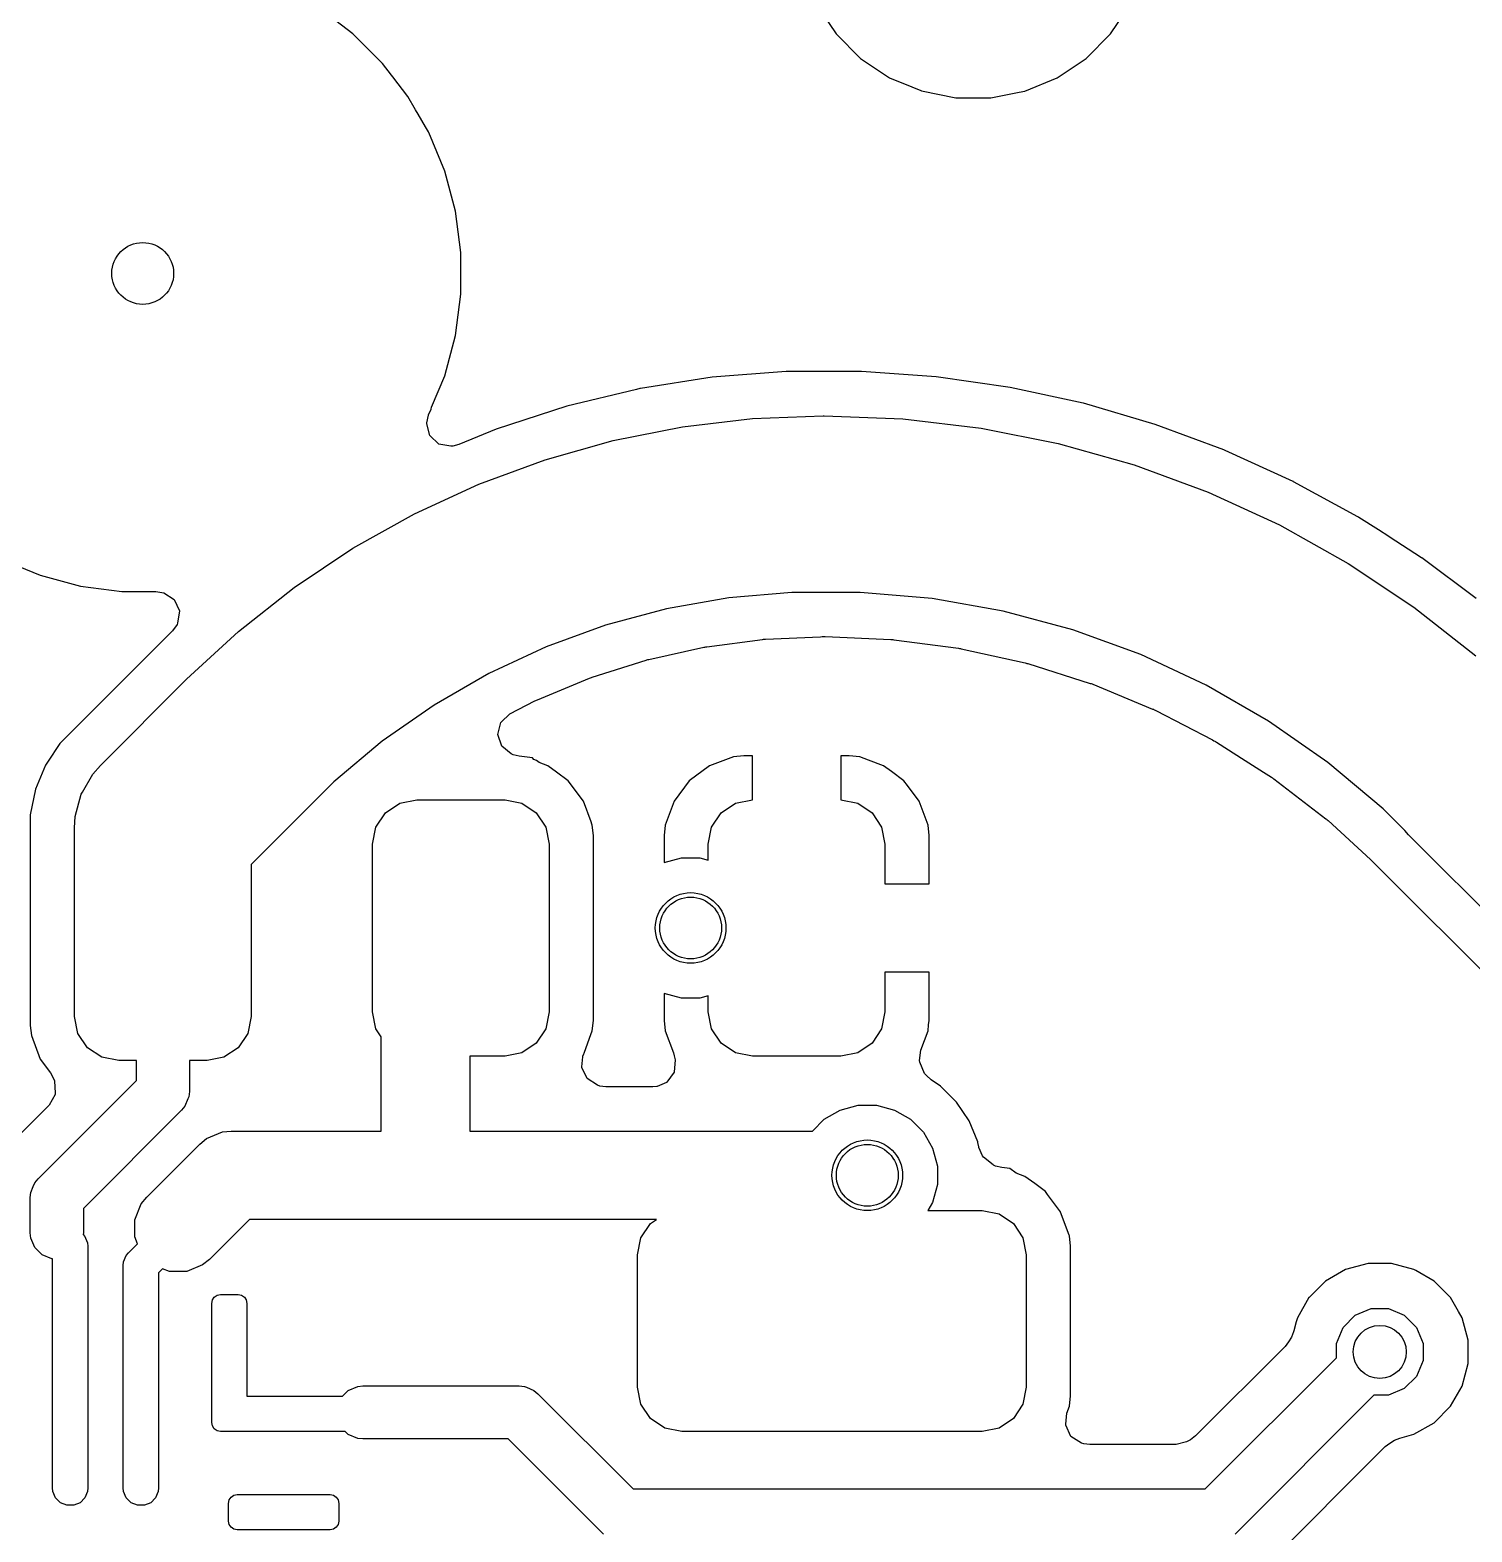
# Model space of a CAD drawing. Header units: inches. Extents: x 0.01 to 5.35, y 0.01 to 3.37.
# Drawn here: x 3.7854 to 4.1066, y 2.5042 to 2.8389 of the extents above; entities that cross this region are included whole.
import ezdxf

# ---------------------------------------------------------------- set-up
doc = ezdxf.new("R2010")
doc.units = ezdxf.units.IN
doc.header["$MEASUREMENT"] = 0
doc.layers.add('BLACK', color=250, linetype='CONTINUOUS')

msp = doc.modelspace()

# ---------------------------------------------------------------- linework, layer by layer
at = {"layer": 'BLACK', "linetype": 'CONTINUOUS'}
for p, q in [((3.85731, 2.83809), (3.85, 2.8437)), ((3.96061, 2.84457), (3.96492, 2.83812)), ((4.02611, 2.83812), (4.03042, 2.84457)), ((3.86388, 2.83152), (3.85731, 2.83809)), ((3.85731, 2.83809), (3.85731, 2.83809)), ((3.85731, 2.83809), (3.85731, 2.83809)), ((3.85731, 2.83809), (3.85731, 2.83809)), ((3.96492, 2.83812), (3.96492, 2.83812)), ((3.96492, 2.83812), (3.96492, 2.83812)), ((3.96492, 2.83812), (3.9704, 2.83263)), ((4.02062, 2.83263), (4.02611, 2.83812)), ((3.9704, 2.83263), (3.9704, 2.83263)), ((3.9704, 2.83263), (3.9704, 2.83263)), ((3.9704, 2.83263), (3.97685, 2.82832)), ((4.01417, 2.82832), (4.02062, 2.83263)), ((3.86593, 2.82885), (3.86388, 2.83152)), ((3.86388, 2.83152), (3.86388, 2.83152)), ((3.86388, 2.83152), (3.86388, 2.83152)), ((3.86388, 2.83152), (3.86388, 2.83152)), ((3.86622, 2.82848), (3.86593, 2.82885)), ((3.86954, 2.82415), (3.86622, 2.82848)), ((3.97685, 2.82832), (3.97685, 2.82832)), ((3.97685, 2.82832), (3.97685, 2.82832)), ((3.97685, 2.82832), (3.98185, 2.82625)), ((3.98185, 2.82625), (3.9838, 2.82544)), ((3.9838, 2.82544), (3.9838, 2.82544)), ((3.9838, 2.82544), (3.98397, 2.82536)), ((3.98397, 2.82536), (3.99163, 2.82384)), ((4.0057, 2.82509), (4.007, 2.82535)), ((4.007, 2.82535), (4.01417, 2.82832)), ((3.87127, 2.82116), (3.86954, 2.82415)), ((3.86954, 2.82415), (3.86954, 2.82415)), ((3.99163, 2.82384), (3.99939, 2.82384)), ((3.99939, 2.82384), (4.0057, 2.82509)), ((3.99939, 2.82384), (3.99939, 2.82384)), ((3.87181, 2.82022), (3.87127, 2.82116)), ((3.87345, 2.81738), (3.87181, 2.82022)), ((3.87411, 2.81624), (3.87345, 2.81738)), ((3.87415, 2.81617), (3.87411, 2.81624)), ((3.87418, 2.81611), (3.87415, 2.81617)), ((3.87419, 2.81609), (3.87418, 2.81611)), ((3.87774, 2.80752), (3.87419, 2.81609)), ((3.88015, 2.79854), (3.87774, 2.80752)), ((3.88136, 2.78933), (3.88015, 2.79854)), ((3.88136, 2.78004), (3.88136, 2.78933)), ((3.88015, 2.77083), (3.88136, 2.78004)), ((3.87774, 2.76185), (3.88015, 2.77083)), ((3.87484, 2.75486), (3.87774, 2.76185)), ((3.93733, 2.76156), (3.92138, 2.75903)), ((3.95382, 2.76285), (3.93733, 2.76156)), ((3.93733, 2.76156), (3.93733, 2.76156)), ((3.93733, 2.76156), (3.93733, 2.76156)), ((3.96208, 2.76285), (3.95382, 2.76285)), ((3.95382, 2.76285), (3.95382, 2.76285)), ((3.95382, 2.76285), (3.95382, 2.76285)), ((3.96519, 2.76285), (3.96208, 2.76285)), ((3.97059, 2.76285), (3.96519, 2.76285)), ((3.98722, 2.76167), (3.97059, 2.76285)), ((3.97059, 2.76285), (3.97059, 2.76285)), ((3.97059, 2.76285), (3.97059, 2.76285)), ((4.00372, 2.75929), (3.98722, 2.76167)), ((3.92045, 2.75884), (3.90492, 2.75511)), ((3.92047, 2.75885), (3.92045, 2.75884)), ((3.92119, 2.75902), (3.92047, 2.75885)), ((3.92138, 2.75903), (3.92119, 2.75902)), ((4.02001, 2.75575), (4.00372, 2.75929)), ((3.87471, 2.75443), (3.87484, 2.75486)), ((3.90492, 2.75511), (3.88919, 2.75)), ((3.90492, 2.75511), (3.90492, 2.75511)), ((3.90492, 2.75511), (3.90492, 2.75511)), ((4.02002, 2.75575), (4.02001, 2.75575)), ((4.02003, 2.75575), (4.02002, 2.75575)), ((4.03599, 2.75106), (4.02003, 2.75575)), ((3.87374, 2.7514), (3.87417, 2.75309)), ((3.87412, 2.75311), (3.87417, 2.75322)), ((3.87417, 2.75309), (3.87412, 2.75311)), ((3.87417, 2.75322), (3.87422, 2.75336)), ((3.87422, 2.75336), (3.87471, 2.75443)), ((3.93071, 2.75052), (3.94635, 2.75237)), ((3.94635, 2.75237), (3.96208, 2.75299)), ((3.96208, 2.75299), (3.96226, 2.75299)), ((3.96226, 2.75299), (3.9798, 2.7523)), ((3.9798, 2.7523), (3.99723, 2.75024)), ((3.87374, 2.75121), (3.87374, 2.7514)), ((3.87442, 2.74855), (3.87374, 2.75121)), ((3.87643, 2.74667), (3.87442, 2.74855)), ((3.88919, 2.75), (3.88092, 2.74658)), ((3.91526, 2.74745), (3.93071, 2.75052)), ((3.99723, 2.75024), (4.01444, 2.74682)), ((4.03601, 2.75105), (4.03599, 2.75106)), ((4.05131, 2.74535), (4.03601, 2.75105)), ((3.87914, 2.74618), (3.87643, 2.74667)), ((3.87958, 2.74623), (3.87914, 2.74618)), ((3.88092, 2.74658), (3.87958, 2.74623)), ((3.9001, 2.74317), (3.91526, 2.74745)), ((4.01444, 2.74682), (4.03133, 2.74205)), ((4.05163, 2.74523), (4.05131, 2.74535)), ((4.05131, 2.74535), (4.05131, 2.74535)), ((4.05131, 2.74535), (4.05131, 2.74535)), ((4.06679, 2.7383), (4.05163, 2.74523)), ((4.05163, 2.74523), (4.05163, 2.74523)), ((3.88532, 2.73772), (3.9001, 2.74317)), ((4.03133, 2.74205), (4.0478, 2.73598)), ((4.06681, 2.73829), (4.06679, 2.7383)), ((4.06684, 2.73828), (4.06681, 2.73829)), ((4.08119, 2.73044), (4.06684, 2.73828)), ((3.87102, 2.73113), (3.88532, 2.73772)), ((4.0478, 2.73598), (4.06374, 2.72863)), ((3.85728, 2.72343), (3.87102, 2.73113)), ((4.06374, 2.72863), (4.07905, 2.72005)), ((4.08143, 2.73031), (4.08119, 2.73044)), ((4.08119, 2.73044), (4.08119, 2.73044)), ((4.08575, 2.72753), (4.08143, 2.73031)), ((4.08143, 2.73031), (4.08143, 2.73031)), ((4.08805, 2.72606), (4.08575, 2.72753)), ((4.08819, 2.72596), (4.08805, 2.72606)), ((4.09539, 2.72134), (4.08819, 2.72596)), ((4.08819, 2.72596), (4.08819, 2.72596)), ((4.08819, 2.72596), (4.08819, 2.72596)), ((3.84418, 2.71468), (3.85728, 2.72343)), ((3.77907, 2.72097), (3.78764, 2.71742)), ((4.07905, 2.72005), (4.09364, 2.7103)), ((4.09542, 2.72132), (4.09539, 2.72134)), ((4.09545, 2.7213), (4.09542, 2.72132)), ((4.10756, 2.71223), (4.09545, 2.7213)), ((3.78764, 2.71742), (3.79661, 2.71501)), ((3.79661, 2.71501), (3.80583, 2.7138)), ((3.83181, 2.70493), (3.84418, 2.71468)), ((3.80583, 2.7138), (3.80583, 2.7138)), ((3.80583, 2.7138), (3.81337, 2.7138)), ((3.81337, 2.7138), (3.81475, 2.7136)), ((3.81475, 2.7136), (3.81517, 2.71348)), ((3.81517, 2.71348), (3.81749, 2.71199)), ((3.81749, 2.71199), (3.81863, 2.70949)), ((3.94102, 2.7124), (3.92716, 2.70995)), ((3.95505, 2.71362), (3.94102, 2.7124)), ((3.96208, 2.71362), (3.95505, 2.71362)), ((3.96226, 2.71362), (3.96208, 2.71362)), ((3.9703, 2.71362), (3.96226, 2.71362)), ((3.98632, 2.71222), (3.9703, 2.71362)), ((4.00216, 2.70943), (3.98632, 2.71222)), ((3.81863, 2.70949), (3.81824, 2.70676)), ((3.92716, 2.70995), (3.91356, 2.70631)), ((4.01769, 2.70527), (4.00216, 2.70943)), ((4.09364, 2.7103), (4.10743, 2.69944)), ((3.81713, 2.70507), (3.81533, 2.70327)), ((3.81811, 2.70649), (3.81713, 2.70507)), ((3.81824, 2.70676), (3.81811, 2.70649)), ((3.81824, 2.70676), (3.81824, 2.70676)), ((3.82025, 2.69424), (3.83181, 2.70493)), ((3.91356, 2.70631), (3.90033, 2.70149)), ((4.0328, 2.69977), (4.01769, 2.70527)), ((3.81533, 2.70327), (3.79201, 2.67995)), ((3.81533, 2.70327), (3.81533, 2.70327)), ((3.90033, 2.70149), (3.88757, 2.69554)), ((3.92322, 2.69867), (3.93549, 2.70139)), ((3.93549, 2.70139), (3.9357, 2.70143)), ((3.9357, 2.70143), (3.93591, 2.70147)), ((3.93591, 2.70147), (3.93612, 2.7015)), ((3.93612, 2.7015), (3.94858, 2.70314)), ((3.94858, 2.70314), (3.94879, 2.70317)), ((3.94879, 2.70317), (3.94883, 2.70317)), ((3.94883, 2.70317), (3.949, 2.70318)), ((3.949, 2.70318), (3.94921, 2.7032)), ((3.94921, 2.7032), (3.96145, 2.70373)), ((3.96145, 2.70373), (3.96185, 2.70375)), ((3.96185, 2.70375), (3.96207, 2.70375)), ((3.96207, 2.70375), (3.96228, 2.70375)), ((3.96228, 2.70375), (3.96249, 2.70375)), ((3.96249, 2.70375), (3.97713, 2.70311)), ((3.97713, 2.70311), (3.97734, 2.7031)), ((3.97734, 2.7031), (3.97755, 2.70308)), ((3.97755, 2.70308), (3.97777, 2.70306)), ((3.97777, 2.70306), (3.99221, 2.70115)), ((3.91062, 2.69473), (3.92261, 2.69851)), ((3.92261, 2.69851), (3.92281, 2.69857)), ((3.92281, 2.69857), (3.92302, 2.69862)), ((3.92302, 2.69862), (3.92322, 2.69867)), ((3.99221, 2.70115), (3.99242, 2.70112)), ((3.99242, 2.70112), (3.99263, 2.70108)), ((3.99263, 2.70108), (3.99284, 2.70104)), ((3.99284, 2.70104), (4.00706, 2.69789)), ((4.04737, 2.69297), (4.0328, 2.69977)), ((3.88757, 2.69554), (3.87538, 2.6885)), ((3.91002, 2.69451), (3.91022, 2.69459)), ((3.91022, 2.69459), (3.91042, 2.69466)), ((3.91042, 2.69466), (3.91062, 2.69473)), ((4.00706, 2.69789), (4.00726, 2.69784)), ((4.00726, 2.69784), (4.00747, 2.69778)), ((4.00747, 2.69778), (4.00767, 2.69773)), ((4.00767, 2.69773), (4.02157, 2.69334)), ((3.80104, 2.67503), (3.82025, 2.69424)), ((3.89841, 2.6897), (3.91002, 2.69451)), ((4.02157, 2.69334), (4.02177, 2.69328)), ((4.02177, 2.69328), (4.02197, 2.6932)), ((4.02197, 2.6932), (4.02217, 2.69313)), ((4.02217, 2.69313), (4.03546, 2.68762)), ((4.0613, 2.68493), (4.04737, 2.69297)), ((3.87538, 2.6885), (3.86385, 2.68043)), ((3.89224, 2.68652), (3.89784, 2.68943)), ((3.89784, 2.68943), (3.89803, 2.68953)), ((3.89803, 2.68953), (3.89822, 2.68962)), ((3.89822, 2.68962), (3.89841, 2.6897)), ((3.88957, 2.68194), (3.89025, 2.6846)), ((3.89025, 2.6846), (3.8903, 2.68468)), ((3.8903, 2.68468), (3.89224, 2.68652)), ((4.03546, 2.68762), (4.03562, 2.68755)), ((4.03562, 2.68755), (4.03582, 2.68747)), ((4.03582, 2.68747), (4.03601, 2.68738)), ((4.03601, 2.68738), (4.0362, 2.68728)), ((4.0362, 2.68728), (4.04882, 2.68072)), ((4.07447, 2.67571), (4.0613, 2.68493)), ((3.89044, 2.67933), (3.88957, 2.68194)), ((3.79201, 2.67995), (3.78922, 2.67578)), ((3.79201, 2.67995), (3.79201, 2.67995)), ((3.86385, 2.68043), (3.85307, 2.67138)), ((3.89258, 2.6776), (3.89044, 2.67933)), ((4.04882, 2.68072), (4.04912, 2.68056)), ((4.04912, 2.68056), (4.04931, 2.68045)), ((4.04931, 2.68045), (4.0495, 2.68035)), ((4.0495, 2.68035), (4.04968, 2.68024)), ((4.04968, 2.68024), (4.05604, 2.67618)), ((3.78878, 2.67511), (3.78655, 2.66973)), ((3.78922, 2.67577), (3.78878, 2.67511)), ((3.78922, 2.67578), (3.78922, 2.67577)), ((3.79934, 2.6731), (3.80104, 2.67503)), ((3.89299, 2.67743), (3.89258, 2.6776)), ((3.89434, 2.67709), (3.89299, 2.67743)), ((3.89727, 2.67677), (3.89434, 2.67709)), ((3.89759, 2.67636), (3.89727, 2.67677)), ((3.89823, 2.67613), (3.89759, 2.67636)), ((3.89877, 2.67572), (3.89823, 2.67613)), ((3.90072, 2.67499), (3.89877, 2.67572)), ((3.90263, 2.67356), (3.90072, 2.67499)), ((3.90072, 2.67499), (3.90072, 2.67499)), ((3.90072, 2.67499), (3.90072, 2.67499)), ((3.93677, 2.67497), (3.93224, 2.67158)), ((3.94207, 2.67695), (3.93677, 2.67497)), ((3.93677, 2.67497), (3.93677, 2.67497)), ((3.94442, 2.6772), (3.94207, 2.67695)), ((3.94207, 2.67695), (3.94207, 2.67695)), ((3.9463, 2.6772), (3.94442, 2.6772)), ((3.9463, 2.66736), (3.9463, 2.6772)), ((3.96787, 2.6772), (3.96598, 2.6772)), ((3.96598, 2.6772), (3.96598, 2.66736)), ((3.97021, 2.67695), (3.96787, 2.6772)), ((3.96787, 2.6772), (3.96787, 2.6772)), ((3.97216, 2.67623), (3.97021, 2.67695)), ((3.97021, 2.67695), (3.97021, 2.67695)), ((3.97552, 2.67497), (3.97216, 2.67623)), ((3.97725, 2.67367), (3.97552, 2.67497)), ((3.97552, 2.67497), (3.97552, 2.67497)), ((4.05604, 2.67618), (4.06015, 2.67356)), ((4.08679, 2.66537), (4.07447, 2.67571)), ((3.79705, 2.66912), (3.79934, 2.6731)), ((3.79934, 2.6731), (3.79934, 2.6731)), ((3.85307, 2.67138), (3.84809, 2.6664)), ((3.90526, 2.6716), (3.90263, 2.67356)), ((3.90527, 2.67158), (3.90526, 2.6716)), ((3.90526, 2.6716), (3.90526, 2.6716)), ((3.90865, 2.66706), (3.90527, 2.67158)), ((3.93224, 2.67158), (3.92884, 2.66705)), ((3.93224, 2.67158), (3.93224, 2.67158)), ((3.98005, 2.67158), (3.97725, 2.67367)), ((3.98082, 2.67055), (3.98005, 2.67158)), ((3.98005, 2.67158), (3.98005, 2.67158)), ((4.06015, 2.67356), (4.06015, 2.67356)), ((4.06015, 2.67356), (4.06196, 2.67241)), ((4.06196, 2.67241), (4.06214, 2.67229)), ((4.06214, 2.67229), (4.06231, 2.67217)), ((4.06231, 2.67217), (4.06248, 2.67205)), ((4.06248, 2.67205), (4.07404, 2.66318)), ((3.78655, 2.66973), (3.78541, 2.66402)), ((3.78655, 2.66973), (3.78655, 2.66973)), ((3.78655, 2.66973), (3.78655, 2.66973)), ((3.79544, 2.66368), (3.79677, 2.66865)), ((3.79677, 2.66865), (3.79705, 2.66912)), ((3.98344, 2.66705), (3.98082, 2.67055)), ((3.84809, 2.6664), (3.83465, 2.65296)), ((3.84809, 2.6664), (3.84809, 2.6664)), ((3.8624, 2.66129), (3.86454, 2.66448)), ((3.86454, 2.66448), (3.86773, 2.66661)), ((3.86773, 2.66661), (3.8715, 2.66736)), ((3.8715, 2.66736), (3.89118, 2.66736)), ((3.89118, 2.66736), (3.89495, 2.66661)), ((3.89495, 2.66661), (3.89814, 2.66448)), ((3.89814, 2.66448), (3.90027, 2.66129)), ((3.91037, 2.66246), (3.90865, 2.66706)), ((3.90865, 2.66706), (3.90865, 2.66706)), ((3.90865, 2.66706), (3.90865, 2.66706)), ((3.92884, 2.66705), (3.92687, 2.66175)), ((3.92884, 2.66705), (3.92884, 2.66705)), ((3.93721, 2.66129), (3.93934, 2.66448)), ((3.93934, 2.66448), (3.94253, 2.66661)), ((3.94253, 2.66661), (3.9463, 2.66736)), ((3.96598, 2.66736), (3.96975, 2.66661)), ((3.96975, 2.66661), (3.97294, 2.66448)), ((3.97294, 2.66448), (3.97508, 2.66129)), ((3.98542, 2.66175), (3.98344, 2.66705)), ((3.98344, 2.66705), (3.98344, 2.66705)), ((4.09163, 2.66053), (4.08679, 2.66537)), ((3.78541, 2.66402), (3.78541, 2.61721)), ((3.79528, 2.66111), (3.79544, 2.66368)), ((3.79528, 2.6565), (3.79528, 2.66111)), ((3.79544, 2.66368), (3.79544, 2.66368)), ((3.86165, 2.65752), (3.8624, 2.66129)), ((3.90027, 2.66129), (3.90102, 2.65752)), ((3.91054, 2.66199), (3.91037, 2.66246)), ((3.91037, 2.66246), (3.91037, 2.66246)), ((3.91063, 2.66175), (3.91054, 2.66199)), ((3.91089, 2.6594), (3.91063, 2.66175)), ((3.92687, 2.66175), (3.92661, 2.6594)), ((3.92687, 2.66175), (3.92687, 2.66175)), ((3.93646, 2.65752), (3.93721, 2.66129)), ((3.97508, 2.66129), (3.97583, 2.65752)), ((3.98567, 2.6594), (3.98542, 2.66175)), ((3.98542, 2.66175), (3.98542, 2.66175)), ((3.98542, 2.66175), (3.98542, 2.66175)), ((4.07404, 2.66318), (4.07421, 2.66304)), ((4.07421, 2.66304), (4.07437, 2.66291)), ((4.07437, 2.66291), (4.07453, 2.66277)), ((4.07453, 2.66277), (4.08397, 2.65411)), ((3.91089, 2.61823), (3.91089, 2.6594)), ((3.91089, 2.6594), (3.91089, 2.6594)), ((3.92661, 2.6594), (3.92661, 2.6534)), ((3.92661, 2.6594), (3.92661, 2.6594)), ((3.98567, 2.64866), (3.98567, 2.6594)), ((3.98567, 2.6594), (3.98567, 2.6594)), ((3.98567, 2.6594), (3.98567, 2.6594)), ((3.98567, 2.6594), (3.98567, 2.6594)), ((4.09248, 2.65957), (4.09163, 2.66053)), ((4.30986, 2.44218), (4.09248, 2.65957)), ((3.79528, 2.61909), (3.79528, 2.6565)), ((3.86165, 2.62012), (3.86165, 2.65752)), ((3.90102, 2.65752), (3.90102, 2.62012)), ((3.92661, 2.6534), (3.93048, 2.65443)), ((3.93048, 2.65443), (3.93459, 2.65443)), ((3.93459, 2.65443), (3.93646, 2.65393)), ((3.93646, 2.65393), (3.93646, 2.65752)), ((3.97583, 2.65752), (3.97583, 2.64866)), ((3.83465, 2.65296), (3.83465, 2.61909)), ((4.08397, 2.65411), (4.08405, 2.65404)), ((4.08405, 2.65404), (4.08412, 2.65397)), ((4.08412, 2.65397), (4.0842, 2.65389)), ((4.0842, 2.65389), (4.29807, 2.44003)), ((3.97583, 2.64866), (3.98567, 2.64866)), ((3.98567, 2.62898), (3.97583, 2.62898)), ((3.97583, 2.62898), (3.97583, 2.62012)), ((3.98567, 2.61824), (3.98567, 2.62898)), ((3.93048, 2.62321), (3.92661, 2.62424)), ((3.92661, 2.62424), (3.92661, 2.61823)), ((3.93459, 2.62321), (3.93048, 2.62321)), ((3.93646, 2.6237), (3.93459, 2.62321)), ((3.93646, 2.62012), (3.93646, 2.6237)), ((3.79602, 2.61533), (3.79528, 2.61909)), ((3.83465, 2.61909), (3.8339, 2.61533)), ((3.8624, 2.61635), (3.86165, 2.62012)), ((3.90102, 2.62012), (3.90027, 2.61635)), ((3.91063, 2.61589), (3.91089, 2.61823)), ((3.92661, 2.61823), (3.92687, 2.61589)), ((3.93721, 2.61635), (3.93646, 2.62012)), ((3.97583, 2.62012), (3.97508, 2.61635)), ((3.98556, 2.61721), (3.98567, 2.61823)), ((3.98567, 2.61823), (3.98567, 2.61824)), ((3.78541, 2.61721), (3.78542, 2.61713)), ((3.78542, 2.61713), (3.78543, 2.61707)), ((3.78543, 2.61707), (3.78567, 2.61486)), ((3.78567, 2.61486), (3.78567, 2.61486)), ((3.78567, 2.61486), (3.78765, 2.60955)), ((3.79816, 2.61213), (3.79602, 2.61533)), ((3.8339, 2.61533), (3.83176, 2.61213)), ((3.86362, 2.61453), (3.8624, 2.61635)), ((3.86362, 2.59354), (3.86362, 2.61453)), ((3.90027, 2.61635), (3.89814, 2.61316)), ((3.90878, 2.61092), (3.91003, 2.61427)), ((3.91003, 2.61427), (3.91063, 2.61589)), ((3.92687, 2.61589), (3.92687, 2.61589)), ((3.92687, 2.61589), (3.92869, 2.611)), ((3.93934, 2.61316), (3.93721, 2.61635)), ((3.97508, 2.61635), (3.97294, 2.61316)), ((3.9838, 2.61156), (3.98542, 2.61589)), ((3.98542, 2.61589), (3.98556, 2.61721)), ((3.98542, 2.61589), (3.98542, 2.61589)), ((3.80135, 2.61), (3.79816, 2.61213)), ((3.83176, 2.61213), (3.82857, 2.61)), ((3.89495, 2.61102), (3.89118, 2.61028)), ((3.89814, 2.61316), (3.89495, 2.61102)), ((3.90872, 2.61076), (3.90878, 2.61092)), ((3.92869, 2.611), (3.92889, 2.61033)), ((3.94253, 2.61102), (3.93934, 2.61316)), ((3.9463, 2.61028), (3.94253, 2.61102)), ((3.96975, 2.61102), (3.96598, 2.61028)), ((3.97294, 2.61316), (3.96975, 2.61102)), ((3.98353, 2.60925), (3.9838, 2.61156)), ((3.78765, 2.60955), (3.78765, 2.60955)), ((3.78765, 2.60955), (3.78992, 2.60652)), ((3.80512, 2.60925), (3.80135, 2.61)), ((3.80906, 2.60925), (3.80512, 2.60925)), ((3.80906, 2.60481), (3.80906, 2.60925)), ((3.8248, 2.60925), (3.82087, 2.60925)), ((3.82087, 2.60925), (3.82087, 2.60236)), ((3.82857, 2.61), (3.8248, 2.60925)), ((3.89118, 2.61028), (3.88331, 2.61028)), ((3.88331, 2.61028), (3.88331, 2.59354)), ((3.9083, 2.60784), (3.9085, 2.61008)), ((3.90831, 2.60775), (3.9083, 2.60784)), ((3.90945, 2.60524), (3.90831, 2.60775)), ((3.90831, 2.60775), (3.90831, 2.60775)), ((3.9085, 2.61008), (3.90855, 2.61024)), ((3.90855, 2.61024), (3.90872, 2.61076)), ((3.90855, 2.61024), (3.90855, 2.61024)), ((3.92889, 2.61033), (3.92909, 2.60941)), ((3.92909, 2.60941), (3.92889, 2.60666)), ((3.96598, 2.61028), (3.9463, 2.61028)), ((3.98357, 2.60893), (3.98353, 2.60925)), ((3.98467, 2.60641), (3.98357, 2.60893)), ((3.78716, 2.58292), (3.80906, 2.60481)), ((3.78992, 2.60652), (3.79058, 2.6053)), ((3.79058, 2.6053), (3.7908, 2.60472)), ((3.7908, 2.60472), (3.79099, 2.60198)), ((3.91177, 2.60376), (3.90945, 2.60524)), ((3.92717, 2.6044), (3.92511, 2.60351)), ((3.92724, 2.60446), (3.92717, 2.6044)), ((3.92889, 2.60666), (3.92724, 2.60446)), ((3.92724, 2.60446), (3.92724, 2.60446)), ((3.98503, 2.60598), (3.98467, 2.60641)), ((3.98507, 2.60594), (3.98503, 2.60598)), ((3.9861, 2.60501), (3.98507, 2.60594)), ((3.98821, 2.60359), (3.9861, 2.60501)), ((3.79094, 2.60174), (3.78962, 2.59932)), ((3.79099, 2.60198), (3.79094, 2.60174)), ((3.82075, 2.60121), (3.82054, 2.60071)), ((3.82087, 2.60236), (3.82075, 2.60121)), ((3.91229, 2.6036), (3.91177, 2.60376)), ((3.91367, 2.60341), (3.91229, 2.6036)), ((3.9241, 2.60341), (3.91367, 2.60341)), ((3.92497, 2.60348), (3.9241, 2.60341)), ((3.92505, 2.6035), (3.92497, 2.60348)), ((3.92511, 2.60351), (3.92505, 2.6035)), ((3.98822, 2.60359), (3.98821, 2.60359)), ((3.99178, 2.60003), (3.98822, 2.60359)), ((3.98822, 2.60359), (3.98822, 2.60359)), ((3.78962, 2.59932), (3.77872, 2.58842)), ((3.78962, 2.59932), (3.78962, 2.59932)), ((3.81914, 2.59819), (3.79724, 2.57629)), ((3.81987, 2.59908), (3.81914, 2.59819)), ((3.82054, 2.60071), (3.81987, 2.59908)), ((3.9623, 2.59619), (3.96586, 2.59825)), ((3.96586, 2.59825), (3.96983, 2.59931)), ((3.96983, 2.59931), (3.97395, 2.59931)), ((3.97395, 2.59931), (3.97792, 2.59825)), ((3.97792, 2.59825), (3.98148, 2.59619)), ((3.99459, 2.59583), (3.99178, 2.60003)), ((3.99178, 2.60003), (3.99178, 2.60003)), ((3.99178, 2.60003), (3.99178, 2.60003)), ((3.95965, 2.59354), (3.9623, 2.59619)), ((3.98148, 2.59619), (3.98438, 2.59329)), ((3.99652, 2.59117), (3.99459, 2.59583)), ((3.99459, 2.59583), (3.99459, 2.59583)), ((3.99459, 2.59583), (3.99459, 2.59583)), ((3.8232, 2.59066), (3.82469, 2.59188)), ((3.82469, 2.59188), (3.82824, 2.59335)), ((3.82469, 2.59188), (3.82469, 2.59188)), ((3.82824, 2.59335), (3.83016, 2.59354)), ((3.83016, 2.59354), (3.84984, 2.59354)), ((3.84984, 2.59354), (3.86362, 2.59354)), ((3.88331, 2.59354), (3.95965, 2.59354)), ((3.98438, 2.59329), (3.98644, 2.58973)), ((3.99653, 2.59114), (3.99652, 2.59117)), ((3.99652, 2.59117), (3.99652, 2.59117)), ((3.99652, 2.59117), (3.99652, 2.59117)), ((3.99654, 2.59104), (3.99653, 2.59114)), ((3.99674, 2.59004), (3.99654, 2.59104)), ((3.81139, 2.57885), (3.8232, 2.59066)), ((3.98644, 2.58973), (3.9875, 2.58576)), ((3.99677, 2.58989), (3.99674, 2.59004)), ((3.99755, 2.58805), (3.99677, 2.58989)), ((3.99778, 2.58773), (3.99755, 2.58805)), ((3.99992, 2.586), (3.99778, 2.58773)), ((3.99778, 2.58773), (3.99778, 2.58773)), ((3.9875, 2.58576), (3.9875, 2.58165)), ((4.00002, 2.58596), (3.99992, 2.586)), ((4.00049, 2.58577), (4.00002, 2.58596)), ((4.00183, 2.58542), (4.00049, 2.58577)), ((4.00368, 2.58523), (4.00183, 2.58542)), ((4.00507, 2.58418), (4.00368, 2.58523)), ((4.00702, 2.58346), (4.00507, 2.58418)), ((3.78555, 2.57989), (3.78608, 2.58119)), ((3.78608, 2.58119), (3.78643, 2.58202)), ((3.78643, 2.58202), (3.78716, 2.58292)), ((3.9875, 2.58165), (3.98644, 2.57767)), ((4.00918, 2.58184), (4.00702, 2.58346)), ((4.00702, 2.58346), (4.00702, 2.58346)), ((4.00702, 2.58346), (4.00702, 2.58346)), ((4.00702, 2.58346), (4.00702, 2.58346)), ((4.01156, 2.58006), (4.00918, 2.58184)), ((3.78543, 2.57874), (3.78555, 2.57989)), ((3.78543, 2.57087), (3.78543, 2.57874)), ((3.81016, 2.57736), (3.81139, 2.57885)), ((3.98644, 2.57767), (3.98537, 2.57583)), ((4.01202, 2.57944), (4.01156, 2.58006)), ((4.01156, 2.58006), (4.01156, 2.58006)), ((4.01495, 2.57553), (4.01202, 2.57944)), ((3.79724, 2.57629), (3.79724, 2.57087)), ((3.80869, 2.57381), (3.81016, 2.57736)), ((3.98537, 2.57583), (3.99748, 2.57583)), ((3.99748, 2.57583), (4.00125, 2.57508)), ((4.00125, 2.57508), (4.00444, 2.57294)), ((4.01495, 2.57552), (4.01495, 2.57553)), ((4.01688, 2.57034), (4.01495, 2.57552)), ((3.78555, 2.56971), (3.78543, 2.57087)), ((3.79724, 2.57087), (3.79721, 2.57054)), ((3.80869, 2.56997), (3.80869, 2.57381)), ((3.83423, 2.57386), (3.82531, 2.56493)), ((3.84984, 2.57386), (3.83423, 2.57386)), ((3.92496, 2.57386), (3.84984, 2.57386)), ((3.92146, 2.56975), (3.92359, 2.57294)), ((3.92359, 2.57294), (3.92496, 2.57386)), ((4.00444, 2.57294), (4.00657, 2.56975)), ((3.78643, 2.56759), (3.78555, 2.56971)), ((3.78806, 2.56596), (3.78643, 2.56759)), ((3.79721, 2.57054), (3.7976, 2.57006)), ((3.7976, 2.57006), (3.79775, 2.56971)), ((3.79775, 2.56971), (3.79819, 2.56864)), ((3.79819, 2.56864), (3.79827, 2.56787)), ((3.79827, 2.56787), (3.79827, 2.51402)), ((3.80729, 2.56641), (3.80933, 2.56844)), ((3.80933, 2.56844), (3.80869, 2.56997)), ((3.92071, 2.56598), (3.92146, 2.56975)), ((4.00657, 2.56975), (4.00732, 2.56598)), ((4.01693, 2.57022), (4.01688, 2.57034)), ((4.01718, 2.56787), (4.01693, 2.57022)), ((4.01718, 2.53457), (4.01718, 2.56787)), ((3.79019, 2.56507), (3.78806, 2.56596)), ((3.79039, 2.56507), (3.79019, 2.56507)), ((3.79039, 2.51402), (3.79039, 2.56507)), ((3.80614, 2.56362), (3.80622, 2.56439)), ((3.80622, 2.56439), (3.80681, 2.56581)), ((3.80681, 2.56581), (3.80729, 2.56641)), ((3.82531, 2.56493), (3.82381, 2.56371)), ((3.92071, 2.53646), (3.92071, 2.56598)), ((4.00732, 2.56598), (4.00732, 2.53646)), ((4.08347, 2.56404), (4.07846, 2.56269)), ((4.08866, 2.56404), (4.08347, 2.56404)), ((4.09062, 2.56351), (4.08866, 2.56404)), ((4.08866, 2.56404), (4.08866, 2.56404)), ((3.80614, 2.51402), (3.80614, 2.56362)), ((3.8149, 2.56287), (3.81402, 2.56199)), ((3.81402, 2.56199), (3.81402, 2.51402)), ((3.81643, 2.56224), (3.8149, 2.56287)), ((3.82027, 2.56224), (3.81643, 2.56224)), ((3.82381, 2.56371), (3.82027, 2.56224)), ((4.07846, 2.56269), (4.07396, 2.5601)), ((4.07846, 2.56269), (4.07846, 2.56269)), ((4.09367, 2.56269), (4.09062, 2.56351)), ((4.09408, 2.56245), (4.09367, 2.56269)), ((4.09816, 2.5601), (4.09408, 2.56245)), ((4.07396, 2.5601), (4.0703, 2.55643)), ((4.07396, 2.5601), (4.07396, 2.5601)), ((4.07396, 2.5601), (4.07396, 2.5601)), ((4.10183, 2.55643), (4.09816, 2.5601)), ((3.82583, 2.55516), (3.82598, 2.55591)), ((3.82583, 2.53252), (3.82583, 2.55516)), ((3.82598, 2.55591), (3.8264, 2.55655)), ((3.8264, 2.55655), (3.82704, 2.55698)), ((3.82704, 2.55698), (3.8278, 2.55713)), ((3.8278, 2.55713), (3.83173, 2.55713)), ((3.83173, 2.55713), (3.83249, 2.55698)), ((3.83249, 2.55698), (3.83312, 2.55655)), ((3.83312, 2.55655), (3.83355, 2.55591)), ((3.83355, 2.55591), (3.8337, 2.55516)), ((3.8337, 2.55516), (3.8337, 2.53449)), ((4.07029, 2.55643), (4.0677, 2.55194)), ((4.0703, 2.55643), (4.07029, 2.55643)), ((4.0703, 2.55643), (4.0703, 2.55643)), ((4.08059, 2.55251), (4.08414, 2.55398)), ((4.08414, 2.55398), (4.08798, 2.55398)), ((4.08798, 2.55398), (4.09153, 2.55251)), ((4.10363, 2.55332), (4.10183, 2.55643)), ((4.06746, 2.55103), (4.06693, 2.54907)), ((4.0677, 2.55194), (4.06746, 2.55103)), ((4.0677, 2.55194), (4.0677, 2.55194)), ((4.07788, 2.5498), (4.08059, 2.55251)), ((4.09153, 2.55251), (4.09425, 2.5498)), ((4.10442, 2.55194), (4.10363, 2.55332)), ((4.10577, 2.54692), (4.10442, 2.55194)), ((4.10442, 2.55194), (4.10442, 2.55194)), ((4.06638, 2.54763), (4.06575, 2.54656)), ((4.06686, 2.54881), (4.06638, 2.54763)), ((4.06693, 2.54907), (4.06686, 2.54881)), ((4.07641, 2.54625), (4.07788, 2.5498)), ((4.09425, 2.5498), (4.09572, 2.54625)), ((4.06498, 2.54555), (4.04504, 2.52561)), ((4.06575, 2.54656), (4.06498, 2.54555)), ((4.07641, 2.54303), (4.07641, 2.54625)), ((4.09572, 2.54625), (4.09572, 2.54241)), ((4.10577, 2.54174), (4.10577, 2.54692)), ((4.0472, 2.51382), (4.07641, 2.54303)), ((4.09572, 2.54241), (4.09425, 2.53886)), ((4.10442, 2.53672), (4.10577, 2.54174)), ((4.09425, 2.53886), (4.09153, 2.53615)), ((3.8337, 2.53449), (3.85498, 2.53449)), ((3.85498, 2.53449), (3.85626, 2.53577)), ((3.85626, 2.53577), (3.85839, 2.53665)), ((3.85839, 2.53665), (3.85954, 2.53676)), ((3.85954, 2.53676), (3.89434, 2.53676)), ((3.89434, 2.53676), (3.89549, 2.53665)), ((3.89549, 2.53665), (3.89596, 2.53646)), ((3.89596, 2.53646), (3.89762, 2.53577)), ((3.89762, 2.53577), (3.89851, 2.53503)), ((3.89851, 2.53503), (3.91973, 2.51382)), ((3.92146, 2.53269), (3.92071, 2.53646)), ((4.00732, 2.53646), (4.00657, 2.53269)), ((4.01693, 2.53223), (4.01718, 2.53457)), ((4.08476, 2.53468), (4.05382, 2.50374)), ((4.08798, 2.53468), (4.08476, 2.53468)), ((4.09153, 2.53615), (4.08798, 2.53468)), ((4.10183, 2.53223), (4.10442, 2.53672)), ((3.82583, 2.52858), (3.82583, 2.53252)), ((3.92359, 2.5295), (3.92146, 2.53269)), ((4.00657, 2.53269), (4.00444, 2.5295)), ((4.01609, 2.52825), (4.01635, 2.53066)), ((4.01635, 2.53066), (4.01636, 2.53069)), ((4.01636, 2.53069), (4.01693, 2.53223)), ((4.09816, 2.52856), (4.10183, 2.53223)), ((3.82598, 2.52783), (3.82583, 2.52858)), ((3.8264, 2.52719), (3.82598, 2.52783)), ((3.92678, 2.52736), (3.92359, 2.5295)), ((3.93055, 2.52661), (3.92678, 2.52736)), ((4.00125, 2.52736), (3.99748, 2.52661)), ((4.00444, 2.5295), (4.00125, 2.52736)), ((4.01611, 2.52813), (4.01609, 2.52825)), ((4.01612, 2.52802), (4.01611, 2.52813)), ((4.01727, 2.52552), (4.01612, 2.52802)), ((4.09367, 2.52597), (4.09816, 2.52856)), ((3.82704, 2.52676), (3.8264, 2.52719)), ((3.8278, 2.52661), (3.82704, 2.52676)), ((3.8556, 2.52661), (3.8278, 2.52661)), ((3.85626, 2.52595), (3.8556, 2.52661)), ((3.85839, 2.52507), (3.85626, 2.52595)), ((3.85954, 2.52495), (3.85839, 2.52507)), ((3.89189, 2.52495), (3.85954, 2.52495)), ((3.91311, 2.50374), (3.89189, 2.52495)), ((3.99748, 2.52661), (3.93055, 2.52661)), ((4.01958, 2.52403), (4.01727, 2.52552)), ((4.0201, 2.52388), (4.01958, 2.52403)), ((4.02148, 2.52368), (4.0201, 2.52388)), ((4.04302, 2.52428), (4.04068, 2.52368)), ((4.04393, 2.52477), (4.04302, 2.52428)), ((4.04504, 2.52561), (4.04393, 2.52477)), ((4.08728, 2.52325), (4.08829, 2.52402)), ((4.08829, 2.52402), (4.08936, 2.52464)), ((4.08936, 2.52464), (4.09054, 2.52513)), ((4.09054, 2.52513), (4.09367, 2.52597)), ((4.09367, 2.52597), (4.09367, 2.52597)), ((4.09367, 2.52597), (4.09367, 2.52597)), ((4.04068, 2.52368), (4.02148, 2.52368)), ((4.05933, 2.4953), (4.08728, 2.52325)), ((3.79047, 2.51325), (3.79039, 2.51402)), ((3.79827, 2.51402), (3.79819, 2.51325)), ((3.80622, 2.51325), (3.80614, 2.51402)), ((3.81402, 2.51402), (3.81394, 2.51325)), ((3.91973, 2.51382), (4.0472, 2.51382)), ((3.79106, 2.51183), (3.79047, 2.51325)), ((3.79214, 2.51074), (3.79106, 2.51183)), ((3.79356, 2.51015), (3.79214, 2.51074)), ((3.79652, 2.51074), (3.7951, 2.51015)), ((3.7976, 2.51183), (3.79652, 2.51074)), ((3.79819, 2.51325), (3.7976, 2.51183)), ((3.80681, 2.51183), (3.80622, 2.51325)), ((3.80789, 2.51074), (3.80681, 2.51183)), ((3.80931, 2.51015), (3.80789, 2.51074)), ((3.81227, 2.51074), (3.81085, 2.51015)), ((3.81335, 2.51183), (3.81227, 2.51074)), ((3.81394, 2.51325), (3.81335, 2.51183)), ((3.82957, 2.51059), (3.82972, 2.51134)), ((3.82957, 2.50665), (3.82957, 2.51059)), ((3.82972, 2.51134), (3.83014, 2.51198)), ((3.83014, 2.51198), (3.83078, 2.51241)), ((3.83078, 2.51241), (3.83154, 2.51256)), ((3.83154, 2.51256), (3.8522, 2.51256)), ((3.8522, 2.51256), (3.85296, 2.51241)), ((3.85296, 2.51241), (3.8536, 2.51198)), ((3.8536, 2.51198), (3.85402, 2.51134)), ((3.85402, 2.51134), (3.85417, 2.51059)), ((3.85417, 2.51059), (3.85417, 2.50665)), ((3.7951, 2.51015), (3.79356, 2.51015)), ((3.81085, 2.51015), (3.80931, 2.51015)), ((3.82972, 2.5059), (3.82957, 2.50665)), ((3.83014, 2.50526), (3.82972, 2.5059)), ((3.83078, 2.50483), (3.83014, 2.50526)), ((3.83154, 2.50469), (3.83078, 2.50483)), ((3.8522, 2.50469), (3.83154, 2.50469)), ((3.85296, 2.50483), (3.8522, 2.50469)), ((3.8536, 2.50526), (3.85296, 2.50483)), ((3.85402, 2.5059), (3.8536, 2.50526)), ((3.85417, 2.50665), (3.85402, 2.5059))]:
    msp.add_line(p, q, dxfattribs=at)
at = {"layer": 'BLACK'}
for centre, radius in [((3.81047, 2.78469), 0.00689), ((3.81047, 2.78469), 0.00689), ((3.93254, 2.63882), 0.00787), ((3.97189, 2.5837), 0.00787), ((4.08606, 2.54433), 0.00591)]:
    msp.add_circle(centre, radius, dxfattribs=at)
at = {"layer": 'WHITE'}
for centre, radius in [((3.93254, 2.63882), 0.00689), ((3.97189, 2.5837), 0.00689), ((4.08606, 2.54433), 0.00591)]:
    msp.add_circle(centre, radius, dxfattribs=at)

doc.saveas('drawing.dxf')
